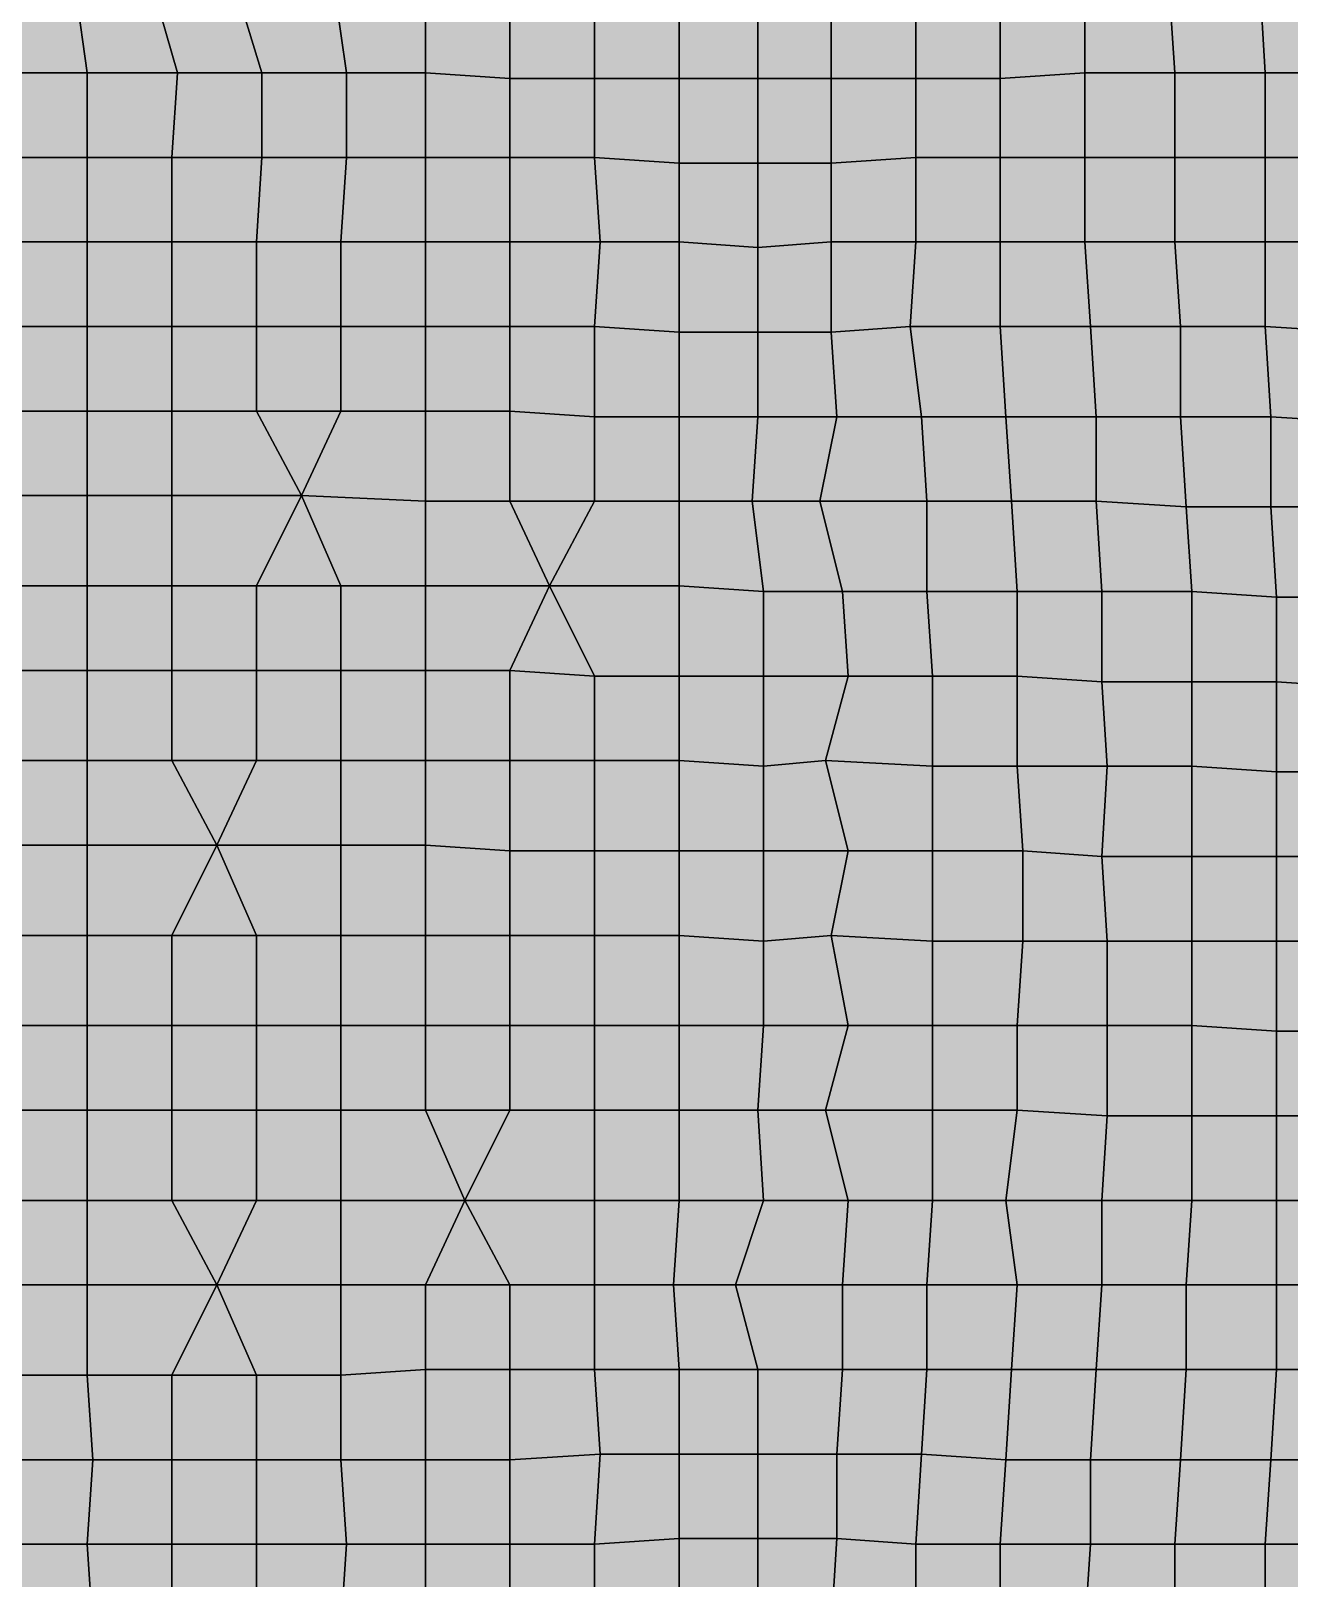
# Model space of a CAD drawing. Header units: metres. Extents: x -7480 to 79269, y -9100 to 45880.
# Drawn here: x 31840 to 36305, y 9900 to 15389 of the extents above; entities that cross this region are included whole.
import ezdxf

# ---------------------------------------------------------------- set-up
doc = ezdxf.new("R2010")
doc.units = ezdxf.units.M
for name, color, linetype in [('COLOR_1', 1, 'Continuous'), ('COLOR_181', 181, 'Continuous'), ('COLOR_3', 3, 'Continuous')]:
    doc.layers.add(name, color=color, linetype=linetype)

msp = doc.modelspace()

# ---------------------------------------------------------------- hatches: boundary and pattern name
at = {"layer": 'COLOR_1'}
for points in [[(31700, 15520), (31740, 15240), (32040, 15240), (32000, 15520)], [(32000, 15520), (32040, 15240), (32360, 15240), (32280, 15520)], [(32280, 15520), (32360, 15240), (32660, 15240), (32580, 15500)], [(32580, 15500), (32660, 15240), (32960, 15240), (32920, 15520)], [(32920, 15520), (32960, 15240), (33240, 15240), (33240, 15520)], [(33240, 15240), (33540, 15220), (33540, 15520), (33240, 15520)], [(32340, 14940), (32660, 14940), (32660, 15240), (32360, 15240)], [(32660, 14940), (32960, 14940), (32960, 15240), (32660, 15240)], [(32960, 14940), (33240, 14940), (33240, 15240), (32960, 15240)], [(31740, 14640), (32040, 14640), (32040, 14940), (31760, 14940)], [(32040, 14640), (32340, 14640), (32340, 14940), (32040, 14940)], [(32340, 14640), (32640, 14640), (32660, 14940), (32340, 14940)], [(32640, 14640), (32940, 14640), (32960, 14940), (32660, 14940)], [(32940, 14640), (33240, 14640), (33240, 14940), (32960, 14940)], [(33540, 14640), (33860, 14640), (33840, 14940), (33540, 14940)]]:
    msp.add_hatch(color=256, dxfattribs=at).paths.add_polyline_path(points)
at = {"layer": 'COLOR_181'}
for points in [[(35580, 15240), (35900, 15240), (35880, 15540), (35580, 15520)], [(35880, 15540), (35900, 15240), (36220, 15240), (36200, 15580)], [(36200, 15580), (36220, 15240), (36540, 15240), (36520, 15580)], [(33540, 15220), (33840, 15220), (33840, 15520), (33540, 15520)], [(33840, 15220), (34140, 15220), (34140, 15520), (33840, 15520)], [(34140, 15220), (34420, 15220), (34420, 15520), (34140, 15520)], [(34420, 15220), (34680, 15220), (34680, 15520), (34420, 15520)], [(34680, 15220), (34980, 15220), (34980, 15520), (34680, 15520)], [(34980, 15220), (35280, 15220), (35280, 15520), (34980, 15520)], [(35280, 15220), (35580, 15240), (35580, 15520), (35280, 15520)], [(31740, 15240), (31760, 14940), (32040, 14940), (32040, 15240)], [(32040, 14940), (32340, 14940), (32360, 15240), (32040, 15240)], [(33540, 14940), (33840, 14940), (33840, 15220), (33540, 15220)], [(33840, 14940), (34140, 14920), (34140, 15220), (33840, 15220)], [(34140, 14920), (34420, 14920), (34420, 15220), (34140, 15220)], [(34420, 14920), (34680, 14920), (34680, 15220), (34420, 15220)], [(34680, 14920), (34980, 14940), (34980, 15220), (34680, 15220)], [(34980, 14940), (35280, 14940), (35280, 15220), (34980, 15220)], [(35280, 14940), (35580, 14940), (35580, 15240), (35280, 15220)], [(35580, 14940), (35900, 14940), (35900, 15240), (35580, 15240)], [(35900, 14940), (36220, 14940), (36220, 15240), (35900, 15240)], [(36220, 14940), (36540, 14940), (36540, 15240), (36220, 15240)], [(33840, 14940), (33860, 14640), (34140, 14640), (34140, 14920)], [(34680, 14640), (34980, 14640), (34980, 14940), (34680, 14920)], [(34980, 14640), (35280, 14640), (35280, 14940), (34980, 14940)], [(35280, 14640), (35580, 14640), (35580, 14940), (35280, 14940)], [(35580, 14640), (35900, 14640), (35900, 14940), (35580, 14940)], [(35900, 14640), (36220, 14640), (36220, 14940), (35900, 14940)], [(36220, 14640), (36540, 14640), (36540, 14940), (36220, 14940)], [(34140, 14640), (34420, 14620), (34420, 14920), (34140, 14920)], [(34420, 14620), (34680, 14640), (34680, 14920), (34420, 14920)], [(31740, 14340), (32040, 14340), (32040, 14640), (31740, 14640)], [(32040, 14340), (32340, 14340), (32340, 14640), (32040, 14640)], [(32340, 14340), (32640, 14340), (32640, 14640), (32340, 14640)], [(32640, 14340), (32940, 14340), (32940, 14640), (32640, 14640)], [(32940, 14340), (33240, 14340), (33240, 14640), (32940, 14640)], [(33240, 14340), (33540, 14340), (33540, 14640), (33240, 14640)], [(33540, 14340), (33840, 14340), (33860, 14640), (33540, 14640)], [(33840, 14340), (34140, 14320), (34140, 14640), (33860, 14640)], [(34140, 14320), (34420, 14320), (34420, 14620), (34140, 14640)], [(34420, 14320), (34680, 14320), (34680, 14640), (34420, 14620)], [(34680, 14320), (34960, 14340), (34980, 14640), (34680, 14640)], [(34960, 14340), (35280, 14340), (35280, 14640), (34980, 14640)], [(35280, 14340), (35600, 14340), (35580, 14640), (35280, 14640)], [(35580, 14640), (35600, 14340), (35920, 14340), (35900, 14640)], [(35900, 14640), (35920, 14340), (36220, 14340), (36220, 14640)], [(36220, 14340), (36540, 14320), (36540, 14640), (36220, 14640)], [(31740, 14040), (32040, 14040), (32040, 14340), (31740, 14340)], [(32040, 14040), (32340, 14040), (32340, 14340), (32040, 14340)], [(32340, 14040), (32640, 14040), (32640, 14340), (32340, 14340)], [(32640, 14040), (32940, 14040), (32940, 14340), (32640, 14340)], [(32940, 14040), (33240, 14040), (33240, 14340), (32940, 14340)], [(33240, 14040), (33540, 14040), (33540, 14340), (33240, 14340)], [(33540, 14040), (33840, 14020), (33840, 14340), (33540, 14340)], [(33840, 14020), (34140, 14020), (34140, 14320), (33840, 14340)], [(34680, 14320), (34700, 14020), (35000, 14020), (34960, 14340)], [(34960, 14340), (35000, 14020), (35300, 14020), (35280, 14340)], [(35280, 14340), (35300, 14020), (35620, 14020), (35600, 14340)], [(35600, 14340), (35620, 14020), (35920, 14020), (35920, 14340)], [(35920, 14020), (36240, 14020), (36220, 14340), (35920, 14340)], [(36220, 14340), (36240, 14020), (36560, 14000), (36540, 14320)], [(34140, 14020), (34420, 14020), (34420, 14320), (34140, 14320)], [(34420, 14020), (34700, 14020), (34680, 14320), (34420, 14320)], [(31740, 13740), (32040, 13740), (32040, 14040), (31740, 14040)], [(32040, 13740), (32340, 13740), (32340, 14040), (32040, 14040)], [(32340, 13740), (32800, 13740), (32640, 14040), (32340, 14040)], [(32640, 14040), (32800, 13740), (32940, 14040)], [(32800, 13740), (33240, 13720), (33240, 14040), (32940, 14040)], [(33240, 13720), (33540, 13720), (33540, 14040), (33240, 14040)], [(33540, 13720), (33840, 13720), (33840, 14020), (33540, 14040)], [(33840, 13720), (34140, 13720), (34140, 14020), (33840, 14020)], [(34140, 13720), (34400, 13720), (34420, 14020), (34140, 14020)], [(34400, 13720), (34640, 13720), (34700, 14020), (34420, 14020)], [(34640, 13720), (35020, 13720), (35000, 14020), (34700, 14020)], [(35000, 14020), (35020, 13720), (35320, 13720), (35300, 14020)], [(35300, 14020), (35320, 13720), (35620, 13720), (35620, 14020)], [(35620, 13720), (35940, 13700), (35920, 14020), (35620, 14020)], [(35920, 14020), (35940, 13700), (36240, 13700), (36240, 14020)], [(36240, 13700), (36560, 13700), (36560, 14000), (36240, 14020)], [(31740, 13420), (32040, 13420), (32040, 13740), (31740, 13740)], [(32040, 13420), (32340, 13420), (32340, 13740), (32040, 13740)], [(32340, 13420), (32640, 13420), (32800, 13740), (32340, 13740)], [(32640, 13420), (32940, 13420), (32800, 13740)], [(32800, 13740), (32940, 13420), (33240, 13420), (33240, 13720)], [(33240, 13420), (33680, 13420), (33540, 13720), (33240, 13720)], [(33540, 13720), (33680, 13420), (33840, 13720)], [(33680, 13420), (34140, 13420), (34140, 13720), (33840, 13720)], [(34140, 13420), (34440, 13400), (34400, 13720), (34140, 13720)], [(34400, 13720), (34440, 13400), (34720, 13400), (34640, 13720)], [(34640, 13720), (34720, 13400), (35020, 13400), (35020, 13720)], [(35020, 13400), (35340, 13400), (35320, 13720), (35020, 13720)], [(35320, 13720), (35340, 13400), (35640, 13400), (35620, 13720)], [(35620, 13720), (35640, 13400), (35960, 13400), (35940, 13700)], [(35940, 13700), (35960, 13400), (36260, 13380), (36240, 13700)], [(36240, 13700), (36260, 13380), (36560, 13380), (36560, 13700)], [(31740, 13120), (32040, 13120), (32040, 13420), (31740, 13420)], [(32040, 13120), (32340, 13120), (32340, 13420), (32040, 13420)], [(32340, 13120), (32640, 13120), (32640, 13420), (32340, 13420)], [(32640, 13120), (32940, 13120), (32940, 13420), (32640, 13420)], [(32940, 13120), (33240, 13120), (33240, 13420), (32940, 13420)], [(33240, 13120), (33540, 13120), (33680, 13420), (33240, 13420)], [(33540, 13120), (33840, 13100), (33680, 13420)], [(33680, 13420), (33840, 13100), (34140, 13100), (34140, 13420)], [(34140, 13100), (34440, 13100), (34440, 13400), (34140, 13420)], [(34440, 13100), (34740, 13100), (34720, 13400), (34440, 13400)], [(34720, 13400), (34740, 13100), (35040, 13100), (35020, 13400)], [(35020, 13400), (35040, 13100), (35340, 13100), (35340, 13400)], [(35340, 13100), (35640, 13080), (35640, 13400), (35340, 13400)], [(35640, 13080), (35960, 13080), (35960, 13400), (35640, 13400)], [(35960, 13080), (36260, 13080), (36260, 13380), (35960, 13400)], [(36260, 13080), (36560, 13060), (36560, 13380), (36260, 13380)], [(31600, 12800), (32040, 12800), (32040, 13120), (31740, 13120)], [(32040, 12800), (32340, 12800), (32340, 13120), (32040, 13120)], [(32340, 12800), (32640, 12800), (32640, 13120), (32340, 13120)], [(32640, 12800), (32940, 12800), (32940, 13120), (32640, 13120)], [(32940, 12800), (33240, 12800), (33240, 13120), (32940, 13120)], [(33240, 12800), (33540, 12800), (33540, 13120), (33240, 13120)], [(33540, 12800), (33840, 12800), (33840, 13100), (33540, 13120)], [(33840, 12800), (34140, 12800), (34140, 13100), (33840, 13100)], [(34140, 12800), (34440, 12780), (34440, 13100), (34140, 13100)], [(34440, 12780), (34660, 12800), (34740, 13100), (34440, 13100)], [(34660, 12800), (35040, 12780), (35040, 13100), (34740, 13100)], [(35040, 12780), (35340, 12780), (35340, 13100), (35040, 13100)], [(35340, 12780), (35660, 12780), (35640, 13080), (35340, 13100)], [(35640, 13080), (35660, 12780), (35960, 12780), (35960, 13080)], [(35960, 12780), (36260, 12760), (36260, 13080), (35960, 13080)], [(36260, 12760), (36560, 12760), (36560, 13060), (36260, 13080)], [(31600, 12800), (31740, 12500), (32040, 12500), (32040, 12800)], [(32040, 12500), (32500, 12500), (32340, 12800), (32040, 12800)], [(32340, 12800), (32500, 12500), (32640, 12800)], [(32500, 12500), (32940, 12500), (32940, 12800), (32640, 12800)], [(32940, 12500), (33240, 12500), (33240, 12800), (32940, 12800)], [(33240, 12500), (33540, 12480), (33540, 12800), (33240, 12800)], [(33540, 12480), (33840, 12480), (33840, 12800), (33540, 12800)], [(33840, 12480), (34140, 12480), (34140, 12800), (33840, 12800)], [(34140, 12480), (34440, 12480), (34440, 12780), (34140, 12800)], [(34440, 12480), (34740, 12480), (34660, 12800), (34440, 12780)], [(34660, 12800), (34740, 12480), (35040, 12480), (35040, 12780)], [(35040, 12480), (35360, 12480), (35340, 12780), (35040, 12780)], [(35340, 12780), (35360, 12480), (35640, 12460), (35660, 12780)], [(35640, 12460), (35960, 12460), (35960, 12780), (35660, 12780)], [(35960, 12460), (36260, 12460), (36260, 12760), (35960, 12780)], [(36260, 12460), (36560, 12460), (36560, 12760), (36260, 12760)], [(31740, 12180), (32040, 12180), (32040, 12500), (31740, 12500)], [(32040, 12180), (32340, 12180), (32500, 12500), (32040, 12500)], [(32340, 12180), (32640, 12180), (32500, 12500)], [(32500, 12500), (32640, 12180), (32940, 12180), (32940, 12500)], [(32940, 12180), (33240, 12180), (33240, 12500), (32940, 12500)], [(33240, 12180), (33540, 12180), (33540, 12480), (33240, 12500)], [(33540, 12180), (33840, 12180), (33840, 12480), (33540, 12480)], [(33840, 12180), (34140, 12180), (34140, 12480), (33840, 12480)], [(34140, 12180), (34440, 12160), (34440, 12480), (34140, 12480)], [(34440, 12160), (34680, 12180), (34740, 12480), (34440, 12480)], [(34680, 12180), (35040, 12160), (35040, 12480), (34740, 12480)], [(35040, 12160), (35360, 12160), (35360, 12480), (35040, 12480)], [(35360, 12160), (35660, 12160), (35640, 12460), (35360, 12480)], [(35640, 12460), (35660, 12160), (35960, 12160), (35960, 12460)], [(35960, 12160), (36260, 12160), (36260, 12460), (35960, 12460)], [(36260, 12160), (36560, 12160), (36560, 12460), (36260, 12460)], [(31740, 11860), (32040, 11860), (32040, 12180), (31740, 12180)], [(32040, 11860), (32340, 11860), (32340, 12180), (32040, 12180)], [(32340, 11860), (32640, 11860), (32640, 12180), (32340, 12180)], [(32640, 11860), (32940, 11860), (32940, 12180), (32640, 12180)], [(32940, 11860), (33240, 11860), (33240, 12180), (32940, 12180)], [(33240, 11860), (33540, 11860), (33540, 12180), (33240, 12180)], [(33540, 11860), (33840, 11860), (33840, 12180), (33540, 12180)], [(33840, 11860), (34140, 11860), (34140, 12180), (33840, 12180)], [(34140, 11860), (34440, 11860), (34440, 12160), (34140, 12180)], [(34440, 11860), (34740, 11860), (34680, 12180), (34440, 12160)], [(34680, 12180), (34740, 11860), (35040, 11860), (35040, 12160)], [(35040, 11860), (35340, 11860), (35360, 12160), (35040, 12160)], [(35340, 11860), (35660, 11860), (35660, 12160), (35360, 12160)], [(35660, 11860), (35960, 11860), (35960, 12160), (35660, 12160)], [(35960, 11860), (36260, 11840), (36260, 12160), (35960, 12160)], [(36260, 11840), (36560, 11840), (36560, 12160), (36260, 12160)], [(31740, 11560), (32040, 11560), (32040, 11860), (31740, 11860)], [(32040, 11560), (32340, 11560), (32340, 11860), (32040, 11860)], [(32340, 11560), (32640, 11560), (32640, 11860), (32340, 11860)], [(32640, 11560), (32940, 11560), (32940, 11860), (32640, 11860)], [(32940, 11560), (33240, 11560), (33240, 11860), (32940, 11860)], [(33240, 11560), (33540, 11560), (33540, 11860), (33240, 11860)], [(33540, 11560), (33840, 11560), (33840, 11860), (33540, 11860)], [(33840, 11560), (34140, 11560), (34140, 11860), (33840, 11860)], [(34140, 11560), (34420, 11560), (34440, 11860), (34140, 11860)], [(34420, 11560), (34660, 11560), (34740, 11860), (34440, 11860)], [(34660, 11560), (35040, 11560), (35040, 11860), (34740, 11860)], [(35040, 11560), (35340, 11560), (35340, 11860), (35040, 11860)], [(35340, 11560), (35660, 11540), (35660, 11860), (35340, 11860)], [(35660, 11540), (35960, 11540), (35960, 11860), (35660, 11860)], [(35960, 11540), (36260, 11540), (36260, 11840), (35960, 11860)], [(36260, 11540), (36560, 11540), (36560, 11840), (36260, 11840)], [(31740, 11240), (32040, 11240), (32040, 11560), (31740, 11560)], [(32040, 11240), (32340, 11240), (32340, 11560), (32040, 11560)], [(32340, 11240), (32640, 11240), (32640, 11560), (32340, 11560)], [(32640, 11240), (32940, 11240), (32940, 11560), (32640, 11560)], [(32940, 11240), (33380, 11240), (33240, 11560), (32940, 11560)], [(33240, 11560), (33380, 11240), (33540, 11560)], [(33380, 11240), (33840, 11240), (33840, 11560), (33540, 11560)], [(33840, 11240), (34140, 11240), (34140, 11560), (33840, 11560)], [(34140, 11240), (34440, 11240), (34420, 11560), (34140, 11560)], [(34420, 11560), (34440, 11240), (34740, 11240), (34660, 11560)], [(34660, 11560), (34740, 11240), (35040, 11240), (35040, 11560)], [(35040, 11240), (35300, 11240), (35340, 11560), (35040, 11560)], [(35300, 11240), (35640, 11240), (35660, 11540), (35340, 11560)], [(35640, 11240), (35960, 11240), (35960, 11540), (35660, 11540)], [(35960, 11240), (36260, 11240), (36260, 11540), (35960, 11540)], [(36260, 11240), (36560, 11240), (36560, 11540), (36260, 11540)], [(31740, 10940), (32040, 10940), (32040, 11240), (31740, 11240)], [(32040, 10940), (32500, 10940), (32340, 11240), (32040, 11240)], [(32340, 11240), (32500, 10940), (32640, 11240)], [(32500, 10940), (32940, 10940), (32940, 11240), (32640, 11240)], [(32940, 10940), (33240, 10940), (33380, 11240), (32940, 11240)], [(33240, 10940), (33540, 10940), (33380, 11240)], [(33380, 11240), (33540, 10940), (33840, 10940), (33840, 11240)], [(33840, 10940), (34120, 10940), (34140, 11240), (33840, 11240)], [(34120, 10940), (34340, 10940), (34440, 11240), (34140, 11240)], [(34340, 10940), (34720, 10940), (34740, 11240), (34440, 11240)], [(34720, 10940), (35020, 10940), (35040, 11240), (34740, 11240)], [(35020, 10940), (35340, 10940), (35300, 11240), (35040, 11240)], [(35300, 11240), (35340, 10940), (35640, 10940), (35640, 11240)], [(35640, 10940), (35940, 10940), (35960, 11240), (35640, 11240)], [(35940, 10940), (36260, 10940), (36260, 11240), (35960, 11240)], [(36260, 10940), (36560, 10940), (36560, 11240), (36260, 11240)], [(31740, 10620), (32040, 10620), (32040, 10940), (31740, 10940)], [(32040, 10620), (32340, 10620), (32500, 10940), (32040, 10940)], [(32340, 10620), (32640, 10620), (32500, 10940)], [(32500, 10940), (32640, 10620), (32940, 10620), (32940, 10940)], [(32940, 10620), (33240, 10640), (33240, 10940), (32940, 10940)], [(33240, 10640), (33540, 10640), (33540, 10940), (33240, 10940)], [(33540, 10640), (33840, 10640), (33840, 10940), (33540, 10940)], [(33840, 10640), (34140, 10640), (34120, 10940), (33840, 10940)], [(34120, 10940), (34140, 10640), (34420, 10640), (34340, 10940)], [(34340, 10940), (34420, 10640), (34720, 10640), (34720, 10940)], [(34720, 10640), (35020, 10640), (35020, 10940), (34720, 10940)], [(35020, 10640), (35320, 10640), (35340, 10940), (35020, 10940)], [(35320, 10640), (35620, 10640), (35640, 10940), (35340, 10940)], [(35620, 10640), (35940, 10640), (35940, 10940), (35640, 10940)], [(35940, 10640), (36260, 10640), (36260, 10940), (35940, 10940)], [(36260, 10640), (36560, 10640), (36560, 10940), (36260, 10940)], [(31740, 10320), (32060, 10320), (32040, 10620), (31740, 10620)], [(32040, 10620), (32060, 10320), (32340, 10320), (32340, 10620)], [(32340, 10320), (32640, 10320), (32640, 10620), (32340, 10620)], [(32640, 10320), (32940, 10320), (32940, 10620), (32640, 10620)], [(32940, 10320), (33240, 10320), (33240, 10640), (32940, 10620)], [(33240, 10320), (33540, 10320), (33540, 10640), (33240, 10640)], [(33540, 10320), (33860, 10340), (33840, 10640), (33540, 10640)], [(33840, 10640), (33860, 10340), (34140, 10340), (34140, 10640)], [(34140, 10340), (34420, 10340), (34420, 10640), (34140, 10640)], [(34420, 10340), (34700, 10340), (34720, 10640), (34420, 10640)], [(34700, 10340), (35000, 10340), (35020, 10640), (34720, 10640)], [(35000, 10340), (35300, 10320), (35320, 10640), (35020, 10640)], [(35300, 10320), (35600, 10320), (35620, 10640), (35320, 10640)], [(35600, 10320), (35920, 10320), (35940, 10640), (35620, 10640)], [(35920, 10320), (36240, 10320), (36260, 10640), (35940, 10640)], [(36240, 10320), (36560, 10320), (36560, 10640), (36260, 10640)], [(31740, 10020), (32040, 10020), (32060, 10320), (31740, 10320)], [(32040, 10020), (32340, 10020), (32340, 10320), (32060, 10320)], [(32340, 10020), (32640, 10020), (32640, 10320), (32340, 10320)], [(32640, 10020), (32960, 10020), (32940, 10320), (32640, 10320)], [(32940, 10320), (32960, 10020), (33240, 10020), (33240, 10320)], [(33240, 10020), (33540, 10020), (33540, 10320), (33240, 10320)], [(33540, 10020), (33840, 10020), (33860, 10340), (33540, 10320)], [(33840, 10020), (34140, 10040), (34140, 10340), (33860, 10340)], [(34140, 10040), (34420, 10040), (34420, 10340), (34140, 10340)], [(34420, 10040), (34700, 10040), (34700, 10340), (34420, 10340)], [(34700, 10040), (34980, 10020), (35000, 10340), (34700, 10340)], [(34980, 10020), (35280, 10020), (35300, 10320), (35000, 10340)], [(35280, 10020), (35600, 10020), (35600, 10320), (35300, 10320)], [(35600, 10020), (35900, 10020), (35920, 10320), (35600, 10320)], [(35900, 10020), (36220, 10020), (36240, 10320), (35920, 10320)], [(36220, 10020), (36540, 10020), (36560, 10320), (36240, 10320)], [(31740, 9720), (32060, 9720), (32040, 10020), (31740, 10020)], [(32040, 10020), (32060, 9720), (32340, 9720), (32340, 10020)], [(32340, 9720), (32640, 9720), (32640, 10020), (32340, 10020)], [(32640, 9720), (32940, 9720), (32960, 10020), (32640, 10020)], [(32940, 9720), (33240, 9720), (33240, 10020), (32960, 10020)], [(33240, 9720), (33540, 9720), (33540, 10020), (33240, 10020)], [(33540, 9720), (33840, 9720), (33840, 10020), (33540, 10020)], [(33840, 9720), (34140, 9720), (34140, 10040), (33840, 10020)], [(34140, 9720), (34420, 9740), (34420, 10040), (34140, 10040)], [(34420, 9740), (34680, 9720), (34700, 10040), (34420, 10040)], [(34680, 9720), (34980, 9720), (34980, 10020), (34700, 10040)], [(34980, 9720), (35280, 9720), (35280, 10020), (34980, 10020)], [(35280, 9720), (35580, 9720), (35600, 10020), (35280, 10020)], [(35580, 9720), (35900, 9720), (35900, 10020), (35600, 10020)], [(35900, 9720), (36220, 9720), (36220, 10020), (35900, 10020)], [(36220, 9720), (36540, 9720), (36540, 10020), (36220, 10020)]]:
    msp.add_hatch(color=256, dxfattribs=at).paths.add_polyline_path(points)
at = {"layer": 'COLOR_3'}
for points in [[(33240, 14940), (33540, 14940), (33540, 15220), (33240, 15240)], [(33240, 14640), (33540, 14640), (33540, 14940), (33240, 14940)]]:
    msp.add_hatch(color=256, dxfattribs=at).paths.add_polyline_path(points)

# ---------------------------------------------------------------- linework, layer by layer
at = {"layer": 'COLOR_1'}
for points in [[(31700, 15520), (31740, 15240), (32040, 15240), (32000, 15520)], [(32000, 15520), (32040, 15240), (32360, 15240), (32280, 15520)], [(32280, 15520), (32360, 15240), (32660, 15240), (32580, 15500)], [(32580, 15500), (32660, 15240), (32960, 15240), (32920, 15520)], [(32920, 15520), (32960, 15240), (33240, 15240), (33240, 15520)], [(33240, 15240), (33540, 15220), (33540, 15520), (33240, 15520)], [(32340, 14940), (32660, 14940), (32660, 15240), (32360, 15240)], [(32660, 14940), (32960, 14940), (32960, 15240), (32660, 15240)], [(32960, 14940), (33240, 14940), (33240, 15240), (32960, 15240)], [(31740, 14640), (32040, 14640), (32040, 14940), (31760, 14940)], [(32040, 14640), (32340, 14640), (32340, 14940), (32040, 14940)], [(32340, 14640), (32640, 14640), (32660, 14940), (32340, 14940)], [(32640, 14640), (32940, 14640), (32960, 14940), (32660, 14940)], [(32940, 14640), (33240, 14640), (33240, 14940), (32960, 14940)], [(33540, 14640), (33860, 14640), (33840, 14940), (33540, 14940)]]:
    msp.add_lwpolyline(points, close=True, dxfattribs=at)
at = {"layer": 'COLOR_181'}
for points in [[(35580, 15240), (35900, 15240), (35880, 15540), (35580, 15520)], [(35880, 15540), (35900, 15240), (36220, 15240), (36200, 15580)], [(36200, 15580), (36220, 15240), (36540, 15240), (36520, 15580)], [(33540, 15220), (33840, 15220), (33840, 15520), (33540, 15520)], [(33840, 15220), (34140, 15220), (34140, 15520), (33840, 15520)], [(34140, 15220), (34420, 15220), (34420, 15520), (34140, 15520)], [(34420, 15220), (34680, 15220), (34680, 15520), (34420, 15520)], [(34680, 15220), (34980, 15220), (34980, 15520), (34680, 15520)], [(34980, 15220), (35280, 15220), (35280, 15520), (34980, 15520)], [(35280, 15220), (35580, 15240), (35580, 15520), (35280, 15520)], [(31740, 15240), (31760, 14940), (32040, 14940), (32040, 15240)], [(32040, 14940), (32340, 14940), (32360, 15240), (32040, 15240)], [(33540, 14940), (33840, 14940), (33840, 15220), (33540, 15220)], [(33840, 14940), (34140, 14920), (34140, 15220), (33840, 15220)], [(34140, 14920), (34420, 14920), (34420, 15220), (34140, 15220)], [(34420, 14920), (34680, 14920), (34680, 15220), (34420, 15220)], [(34680, 14920), (34980, 14940), (34980, 15220), (34680, 15220)], [(34980, 14940), (35280, 14940), (35280, 15220), (34980, 15220)], [(35280, 14940), (35580, 14940), (35580, 15240), (35280, 15220)], [(35580, 14940), (35900, 14940), (35900, 15240), (35580, 15240)], [(35900, 14940), (36220, 14940), (36220, 15240), (35900, 15240)], [(36220, 14940), (36540, 14940), (36540, 15240), (36220, 15240)], [(33840, 14940), (33860, 14640), (34140, 14640), (34140, 14920)], [(34680, 14640), (34980, 14640), (34980, 14940), (34680, 14920)], [(34980, 14640), (35280, 14640), (35280, 14940), (34980, 14940)], [(35280, 14640), (35580, 14640), (35580, 14940), (35280, 14940)], [(35580, 14640), (35900, 14640), (35900, 14940), (35580, 14940)], [(35900, 14640), (36220, 14640), (36220, 14940), (35900, 14940)], [(36220, 14640), (36540, 14640), (36540, 14940), (36220, 14940)], [(34140, 14640), (34420, 14620), (34420, 14920), (34140, 14920)], [(34420, 14620), (34680, 14640), (34680, 14920), (34420, 14920)], [(31740, 14340), (32040, 14340), (32040, 14640), (31740, 14640)], [(32040, 14340), (32340, 14340), (32340, 14640), (32040, 14640)], [(32340, 14340), (32640, 14340), (32640, 14640), (32340, 14640)], [(32640, 14340), (32940, 14340), (32940, 14640), (32640, 14640)], [(32940, 14340), (33240, 14340), (33240, 14640), (32940, 14640)], [(33240, 14340), (33540, 14340), (33540, 14640), (33240, 14640)], [(33540, 14340), (33840, 14340), (33860, 14640), (33540, 14640)], [(33840, 14340), (34140, 14320), (34140, 14640), (33860, 14640)], [(34140, 14320), (34420, 14320), (34420, 14620), (34140, 14640)], [(34420, 14320), (34680, 14320), (34680, 14640), (34420, 14620)], [(34680, 14320), (34960, 14340), (34980, 14640), (34680, 14640)], [(34960, 14340), (35280, 14340), (35280, 14640), (34980, 14640)], [(35280, 14340), (35600, 14340), (35580, 14640), (35280, 14640)], [(35580, 14640), (35600, 14340), (35920, 14340), (35900, 14640)], [(35900, 14640), (35920, 14340), (36220, 14340), (36220, 14640)], [(36220, 14340), (36540, 14320), (36540, 14640), (36220, 14640)], [(31740, 14040), (32040, 14040), (32040, 14340), (31740, 14340)], [(32040, 14040), (32340, 14040), (32340, 14340), (32040, 14340)], [(32340, 14040), (32640, 14040), (32640, 14340), (32340, 14340)], [(32640, 14040), (32940, 14040), (32940, 14340), (32640, 14340)], [(32940, 14040), (33240, 14040), (33240, 14340), (32940, 14340)], [(33240, 14040), (33540, 14040), (33540, 14340), (33240, 14340)], [(33540, 14040), (33840, 14020), (33840, 14340), (33540, 14340)], [(33840, 14020), (34140, 14020), (34140, 14320), (33840, 14340)], [(34680, 14320), (34700, 14020), (35000, 14020), (34960, 14340)], [(34960, 14340), (35000, 14020), (35300, 14020), (35280, 14340)], [(35280, 14340), (35300, 14020), (35620, 14020), (35600, 14340)], [(35600, 14340), (35620, 14020), (35920, 14020), (35920, 14340)], [(35920, 14020), (36240, 14020), (36220, 14340), (35920, 14340)], [(36220, 14340), (36240, 14020), (36560, 14000), (36540, 14320)], [(34140, 14020), (34420, 14020), (34420, 14320), (34140, 14320)], [(34420, 14020), (34700, 14020), (34680, 14320), (34420, 14320)], [(31740, 13740), (32040, 13740), (32040, 14040), (31740, 14040)], [(32040, 13740), (32340, 13740), (32340, 14040), (32040, 14040)], [(32340, 13740), (32800, 13740), (32640, 14040), (32340, 14040)], [(32640, 14040), (32800, 13740), (32940, 14040)], [(32800, 13740), (33240, 13720), (33240, 14040), (32940, 14040)], [(33240, 13720), (33540, 13720), (33540, 14040), (33240, 14040)], [(33540, 13720), (33840, 13720), (33840, 14020), (33540, 14040)], [(33840, 13720), (34140, 13720), (34140, 14020), (33840, 14020)], [(34140, 13720), (34400, 13720), (34420, 14020), (34140, 14020)], [(34400, 13720), (34640, 13720), (34700, 14020), (34420, 14020)], [(34640, 13720), (35020, 13720), (35000, 14020), (34700, 14020)], [(35000, 14020), (35020, 13720), (35320, 13720), (35300, 14020)], [(35300, 14020), (35320, 13720), (35620, 13720), (35620, 14020)], [(35620, 13720), (35940, 13700), (35920, 14020), (35620, 14020)], [(35920, 14020), (35940, 13700), (36240, 13700), (36240, 14020)], [(36240, 13700), (36560, 13700), (36560, 14000), (36240, 14020)], [(31740, 13420), (32040, 13420), (32040, 13740), (31740, 13740)], [(32040, 13420), (32340, 13420), (32340, 13740), (32040, 13740)], [(32340, 13420), (32640, 13420), (32800, 13740), (32340, 13740)], [(32640, 13420), (32940, 13420), (32800, 13740)], [(32800, 13740), (32940, 13420), (33240, 13420), (33240, 13720)], [(33240, 13420), (33680, 13420), (33540, 13720), (33240, 13720)], [(33540, 13720), (33680, 13420), (33840, 13720)], [(33680, 13420), (34140, 13420), (34140, 13720), (33840, 13720)], [(34140, 13420), (34440, 13400), (34400, 13720), (34140, 13720)], [(34400, 13720), (34440, 13400), (34720, 13400), (34640, 13720)], [(34640, 13720), (34720, 13400), (35020, 13400), (35020, 13720)], [(35020, 13400), (35340, 13400), (35320, 13720), (35020, 13720)], [(35320, 13720), (35340, 13400), (35640, 13400), (35620, 13720)], [(35620, 13720), (35640, 13400), (35960, 13400), (35940, 13700)], [(35940, 13700), (35960, 13400), (36260, 13380), (36240, 13700)], [(36240, 13700), (36260, 13380), (36560, 13380), (36560, 13700)], [(31740, 13120), (32040, 13120), (32040, 13420), (31740, 13420)], [(32040, 13120), (32340, 13120), (32340, 13420), (32040, 13420)], [(32340, 13120), (32640, 13120), (32640, 13420), (32340, 13420)], [(32640, 13120), (32940, 13120), (32940, 13420), (32640, 13420)], [(32940, 13120), (33240, 13120), (33240, 13420), (32940, 13420)], [(33240, 13120), (33540, 13120), (33680, 13420), (33240, 13420)], [(33540, 13120), (33840, 13100), (33680, 13420)], [(33680, 13420), (33840, 13100), (34140, 13100), (34140, 13420)], [(34140, 13100), (34440, 13100), (34440, 13400), (34140, 13420)], [(34440, 13100), (34740, 13100), (34720, 13400), (34440, 13400)], [(34720, 13400), (34740, 13100), (35040, 13100), (35020, 13400)], [(35020, 13400), (35040, 13100), (35340, 13100), (35340, 13400)], [(35340, 13100), (35640, 13080), (35640, 13400), (35340, 13400)], [(35640, 13080), (35960, 13080), (35960, 13400), (35640, 13400)], [(35960, 13080), (36260, 13080), (36260, 13380), (35960, 13400)], [(36260, 13080), (36560, 13060), (36560, 13380), (36260, 13380)], [(31600, 12800), (32040, 12800), (32040, 13120), (31740, 13120)], [(32040, 12800), (32340, 12800), (32340, 13120), (32040, 13120)], [(32340, 12800), (32640, 12800), (32640, 13120), (32340, 13120)], [(32640, 12800), (32940, 12800), (32940, 13120), (32640, 13120)], [(32940, 12800), (33240, 12800), (33240, 13120), (32940, 13120)], [(33240, 12800), (33540, 12800), (33540, 13120), (33240, 13120)], [(33540, 12800), (33840, 12800), (33840, 13100), (33540, 13120)], [(33840, 12800), (34140, 12800), (34140, 13100), (33840, 13100)], [(34140, 12800), (34440, 12780), (34440, 13100), (34140, 13100)], [(34440, 12780), (34660, 12800), (34740, 13100), (34440, 13100)], [(34660, 12800), (35040, 12780), (35040, 13100), (34740, 13100)], [(35040, 12780), (35340, 12780), (35340, 13100), (35040, 13100)], [(35340, 12780), (35660, 12780), (35640, 13080), (35340, 13100)], [(35640, 13080), (35660, 12780), (35960, 12780), (35960, 13080)], [(35960, 12780), (36260, 12760), (36260, 13080), (35960, 13080)], [(36260, 12760), (36560, 12760), (36560, 13060), (36260, 13080)], [(31600, 12800), (31740, 12500), (32040, 12500), (32040, 12800)], [(32040, 12500), (32500, 12500), (32340, 12800), (32040, 12800)], [(32340, 12800), (32500, 12500), (32640, 12800)], [(32500, 12500), (32940, 12500), (32940, 12800), (32640, 12800)], [(32940, 12500), (33240, 12500), (33240, 12800), (32940, 12800)], [(33240, 12500), (33540, 12480), (33540, 12800), (33240, 12800)], [(33540, 12480), (33840, 12480), (33840, 12800), (33540, 12800)], [(33840, 12480), (34140, 12480), (34140, 12800), (33840, 12800)], [(34140, 12480), (34440, 12480), (34440, 12780), (34140, 12800)], [(34440, 12480), (34740, 12480), (34660, 12800), (34440, 12780)], [(34660, 12800), (34740, 12480), (35040, 12480), (35040, 12780)], [(35040, 12480), (35360, 12480), (35340, 12780), (35040, 12780)], [(35340, 12780), (35360, 12480), (35640, 12460), (35660, 12780)], [(35640, 12460), (35960, 12460), (35960, 12780), (35660, 12780)], [(35960, 12460), (36260, 12460), (36260, 12760), (35960, 12780)], [(36260, 12460), (36560, 12460), (36560, 12760), (36260, 12760)], [(31740, 12180), (32040, 12180), (32040, 12500), (31740, 12500)], [(32040, 12180), (32340, 12180), (32500, 12500), (32040, 12500)], [(32340, 12180), (32640, 12180), (32500, 12500)], [(32500, 12500), (32640, 12180), (32940, 12180), (32940, 12500)], [(32940, 12180), (33240, 12180), (33240, 12500), (32940, 12500)], [(33240, 12180), (33540, 12180), (33540, 12480), (33240, 12500)], [(33540, 12180), (33840, 12180), (33840, 12480), (33540, 12480)], [(33840, 12180), (34140, 12180), (34140, 12480), (33840, 12480)], [(34140, 12180), (34440, 12160), (34440, 12480), (34140, 12480)], [(34440, 12160), (34680, 12180), (34740, 12480), (34440, 12480)], [(34680, 12180), (35040, 12160), (35040, 12480), (34740, 12480)], [(35040, 12160), (35360, 12160), (35360, 12480), (35040, 12480)], [(35360, 12160), (35660, 12160), (35640, 12460), (35360, 12480)], [(35640, 12460), (35660, 12160), (35960, 12160), (35960, 12460)], [(35960, 12160), (36260, 12160), (36260, 12460), (35960, 12460)], [(36260, 12160), (36560, 12160), (36560, 12460), (36260, 12460)], [(31740, 11860), (32040, 11860), (32040, 12180), (31740, 12180)], [(32040, 11860), (32340, 11860), (32340, 12180), (32040, 12180)], [(32340, 11860), (32640, 11860), (32640, 12180), (32340, 12180)], [(32640, 11860), (32940, 11860), (32940, 12180), (32640, 12180)], [(32940, 11860), (33240, 11860), (33240, 12180), (32940, 12180)], [(33240, 11860), (33540, 11860), (33540, 12180), (33240, 12180)], [(33540, 11860), (33840, 11860), (33840, 12180), (33540, 12180)], [(33840, 11860), (34140, 11860), (34140, 12180), (33840, 12180)], [(34140, 11860), (34440, 11860), (34440, 12160), (34140, 12180)], [(34440, 11860), (34740, 11860), (34680, 12180), (34440, 12160)], [(34680, 12180), (34740, 11860), (35040, 11860), (35040, 12160)], [(35040, 11860), (35340, 11860), (35360, 12160), (35040, 12160)], [(35340, 11860), (35660, 11860), (35660, 12160), (35360, 12160)], [(35660, 11860), (35960, 11860), (35960, 12160), (35660, 12160)], [(35960, 11860), (36260, 11840), (36260, 12160), (35960, 12160)], [(36260, 11840), (36560, 11840), (36560, 12160), (36260, 12160)], [(31740, 11560), (32040, 11560), (32040, 11860), (31740, 11860)], [(32040, 11560), (32340, 11560), (32340, 11860), (32040, 11860)], [(32340, 11560), (32640, 11560), (32640, 11860), (32340, 11860)], [(32640, 11560), (32940, 11560), (32940, 11860), (32640, 11860)], [(32940, 11560), (33240, 11560), (33240, 11860), (32940, 11860)], [(33240, 11560), (33540, 11560), (33540, 11860), (33240, 11860)], [(33540, 11560), (33840, 11560), (33840, 11860), (33540, 11860)], [(33840, 11560), (34140, 11560), (34140, 11860), (33840, 11860)], [(34140, 11560), (34420, 11560), (34440, 11860), (34140, 11860)], [(34420, 11560), (34660, 11560), (34740, 11860), (34440, 11860)], [(34660, 11560), (35040, 11560), (35040, 11860), (34740, 11860)], [(35040, 11560), (35340, 11560), (35340, 11860), (35040, 11860)], [(35340, 11560), (35660, 11540), (35660, 11860), (35340, 11860)], [(35660, 11540), (35960, 11540), (35960, 11860), (35660, 11860)], [(35960, 11540), (36260, 11540), (36260, 11840), (35960, 11860)], [(36260, 11540), (36560, 11540), (36560, 11840), (36260, 11840)], [(31740, 11240), (32040, 11240), (32040, 11560), (31740, 11560)], [(32040, 11240), (32340, 11240), (32340, 11560), (32040, 11560)], [(32340, 11240), (32640, 11240), (32640, 11560), (32340, 11560)], [(32640, 11240), (32940, 11240), (32940, 11560), (32640, 11560)], [(32940, 11240), (33380, 11240), (33240, 11560), (32940, 11560)], [(33240, 11560), (33380, 11240), (33540, 11560)], [(33380, 11240), (33840, 11240), (33840, 11560), (33540, 11560)], [(33840, 11240), (34140, 11240), (34140, 11560), (33840, 11560)], [(34140, 11240), (34440, 11240), (34420, 11560), (34140, 11560)], [(34420, 11560), (34440, 11240), (34740, 11240), (34660, 11560)], [(34660, 11560), (34740, 11240), (35040, 11240), (35040, 11560)], [(35040, 11240), (35300, 11240), (35340, 11560), (35040, 11560)], [(35300, 11240), (35640, 11240), (35660, 11540), (35340, 11560)], [(35640, 11240), (35960, 11240), (35960, 11540), (35660, 11540)], [(35960, 11240), (36260, 11240), (36260, 11540), (35960, 11540)], [(36260, 11240), (36560, 11240), (36560, 11540), (36260, 11540)], [(31740, 10940), (32040, 10940), (32040, 11240), (31740, 11240)], [(32040, 10940), (32500, 10940), (32340, 11240), (32040, 11240)], [(32340, 11240), (32500, 10940), (32640, 11240)], [(32500, 10940), (32940, 10940), (32940, 11240), (32640, 11240)], [(32940, 10940), (33240, 10940), (33380, 11240), (32940, 11240)], [(33240, 10940), (33540, 10940), (33380, 11240)], [(33380, 11240), (33540, 10940), (33840, 10940), (33840, 11240)], [(33840, 10940), (34120, 10940), (34140, 11240), (33840, 11240)], [(34120, 10940), (34340, 10940), (34440, 11240), (34140, 11240)], [(34340, 10940), (34720, 10940), (34740, 11240), (34440, 11240)], [(34720, 10940), (35020, 10940), (35040, 11240), (34740, 11240)], [(35020, 10940), (35340, 10940), (35300, 11240), (35040, 11240)], [(35300, 11240), (35340, 10940), (35640, 10940), (35640, 11240)], [(35640, 10940), (35940, 10940), (35960, 11240), (35640, 11240)], [(35940, 10940), (36260, 10940), (36260, 11240), (35960, 11240)], [(36260, 10940), (36560, 10940), (36560, 11240), (36260, 11240)], [(31740, 10620), (32040, 10620), (32040, 10940), (31740, 10940)], [(32040, 10620), (32340, 10620), (32500, 10940), (32040, 10940)], [(32340, 10620), (32640, 10620), (32500, 10940)], [(32500, 10940), (32640, 10620), (32940, 10620), (32940, 10940)], [(32940, 10620), (33240, 10640), (33240, 10940), (32940, 10940)], [(33240, 10640), (33540, 10640), (33540, 10940), (33240, 10940)], [(33540, 10640), (33840, 10640), (33840, 10940), (33540, 10940)], [(33840, 10640), (34140, 10640), (34120, 10940), (33840, 10940)], [(34120, 10940), (34140, 10640), (34420, 10640), (34340, 10940)], [(34340, 10940), (34420, 10640), (34720, 10640), (34720, 10940)], [(34720, 10640), (35020, 10640), (35020, 10940), (34720, 10940)], [(35020, 10640), (35320, 10640), (35340, 10940), (35020, 10940)], [(35320, 10640), (35620, 10640), (35640, 10940), (35340, 10940)], [(35620, 10640), (35940, 10640), (35940, 10940), (35640, 10940)], [(35940, 10640), (36260, 10640), (36260, 10940), (35940, 10940)], [(36260, 10640), (36560, 10640), (36560, 10940), (36260, 10940)], [(31740, 10320), (32060, 10320), (32040, 10620), (31740, 10620)], [(32040, 10620), (32060, 10320), (32340, 10320), (32340, 10620)], [(32340, 10320), (32640, 10320), (32640, 10620), (32340, 10620)], [(32640, 10320), (32940, 10320), (32940, 10620), (32640, 10620)], [(32940, 10320), (33240, 10320), (33240, 10640), (32940, 10620)], [(33240, 10320), (33540, 10320), (33540, 10640), (33240, 10640)], [(33540, 10320), (33860, 10340), (33840, 10640), (33540, 10640)], [(33840, 10640), (33860, 10340), (34140, 10340), (34140, 10640)], [(34140, 10340), (34420, 10340), (34420, 10640), (34140, 10640)], [(34420, 10340), (34700, 10340), (34720, 10640), (34420, 10640)], [(34700, 10340), (35000, 10340), (35020, 10640), (34720, 10640)], [(35000, 10340), (35300, 10320), (35320, 10640), (35020, 10640)], [(35300, 10320), (35600, 10320), (35620, 10640), (35320, 10640)], [(35600, 10320), (35920, 10320), (35940, 10640), (35620, 10640)], [(35920, 10320), (36240, 10320), (36260, 10640), (35940, 10640)], [(36240, 10320), (36560, 10320), (36560, 10640), (36260, 10640)], [(31740, 10020), (32040, 10020), (32060, 10320), (31740, 10320)], [(32040, 10020), (32340, 10020), (32340, 10320), (32060, 10320)], [(32340, 10020), (32640, 10020), (32640, 10320), (32340, 10320)], [(32640, 10020), (32960, 10020), (32940, 10320), (32640, 10320)], [(32940, 10320), (32960, 10020), (33240, 10020), (33240, 10320)], [(33240, 10020), (33540, 10020), (33540, 10320), (33240, 10320)], [(33540, 10020), (33840, 10020), (33860, 10340), (33540, 10320)], [(33840, 10020), (34140, 10040), (34140, 10340), (33860, 10340)], [(34140, 10040), (34420, 10040), (34420, 10340), (34140, 10340)], [(34420, 10040), (34700, 10040), (34700, 10340), (34420, 10340)], [(34700, 10040), (34980, 10020), (35000, 10340), (34700, 10340)], [(34980, 10020), (35280, 10020), (35300, 10320), (35000, 10340)], [(35280, 10020), (35600, 10020), (35600, 10320), (35300, 10320)], [(35600, 10020), (35900, 10020), (35920, 10320), (35600, 10320)], [(35900, 10020), (36220, 10020), (36240, 10320), (35920, 10320)], [(36220, 10020), (36540, 10020), (36560, 10320), (36240, 10320)], [(31740, 9720), (32060, 9720), (32040, 10020), (31740, 10020)], [(32040, 10020), (32060, 9720), (32340, 9720), (32340, 10020)], [(32340, 9720), (32640, 9720), (32640, 10020), (32340, 10020)], [(32640, 9720), (32940, 9720), (32960, 10020), (32640, 10020)], [(32940, 9720), (33240, 9720), (33240, 10020), (32960, 10020)], [(33240, 9720), (33540, 9720), (33540, 10020), (33240, 10020)], [(33540, 9720), (33840, 9720), (33840, 10020), (33540, 10020)], [(33840, 9720), (34140, 9720), (34140, 10040), (33840, 10020)], [(34140, 9720), (34420, 9740), (34420, 10040), (34140, 10040)], [(34420, 9740), (34680, 9720), (34700, 10040), (34420, 10040)], [(34680, 9720), (34980, 9720), (34980, 10020), (34700, 10040)], [(34980, 9720), (35280, 9720), (35280, 10020), (34980, 10020)], [(35280, 9720), (35580, 9720), (35600, 10020), (35280, 10020)], [(35580, 9720), (35900, 9720), (35900, 10020), (35600, 10020)], [(35900, 9720), (36220, 9720), (36220, 10020), (35900, 10020)], [(36220, 9720), (36540, 9720), (36540, 10020), (36220, 10020)]]:
    msp.add_lwpolyline(points, close=True, dxfattribs=at)
at = {"layer": 'COLOR_3'}
for points in [[(33240, 14940), (33540, 14940), (33540, 15220), (33240, 15240)], [(33240, 14640), (33540, 14640), (33540, 14940), (33240, 14940)]]:
    msp.add_lwpolyline(points, close=True, dxfattribs=at)

doc.saveas('drawing.dxf')
